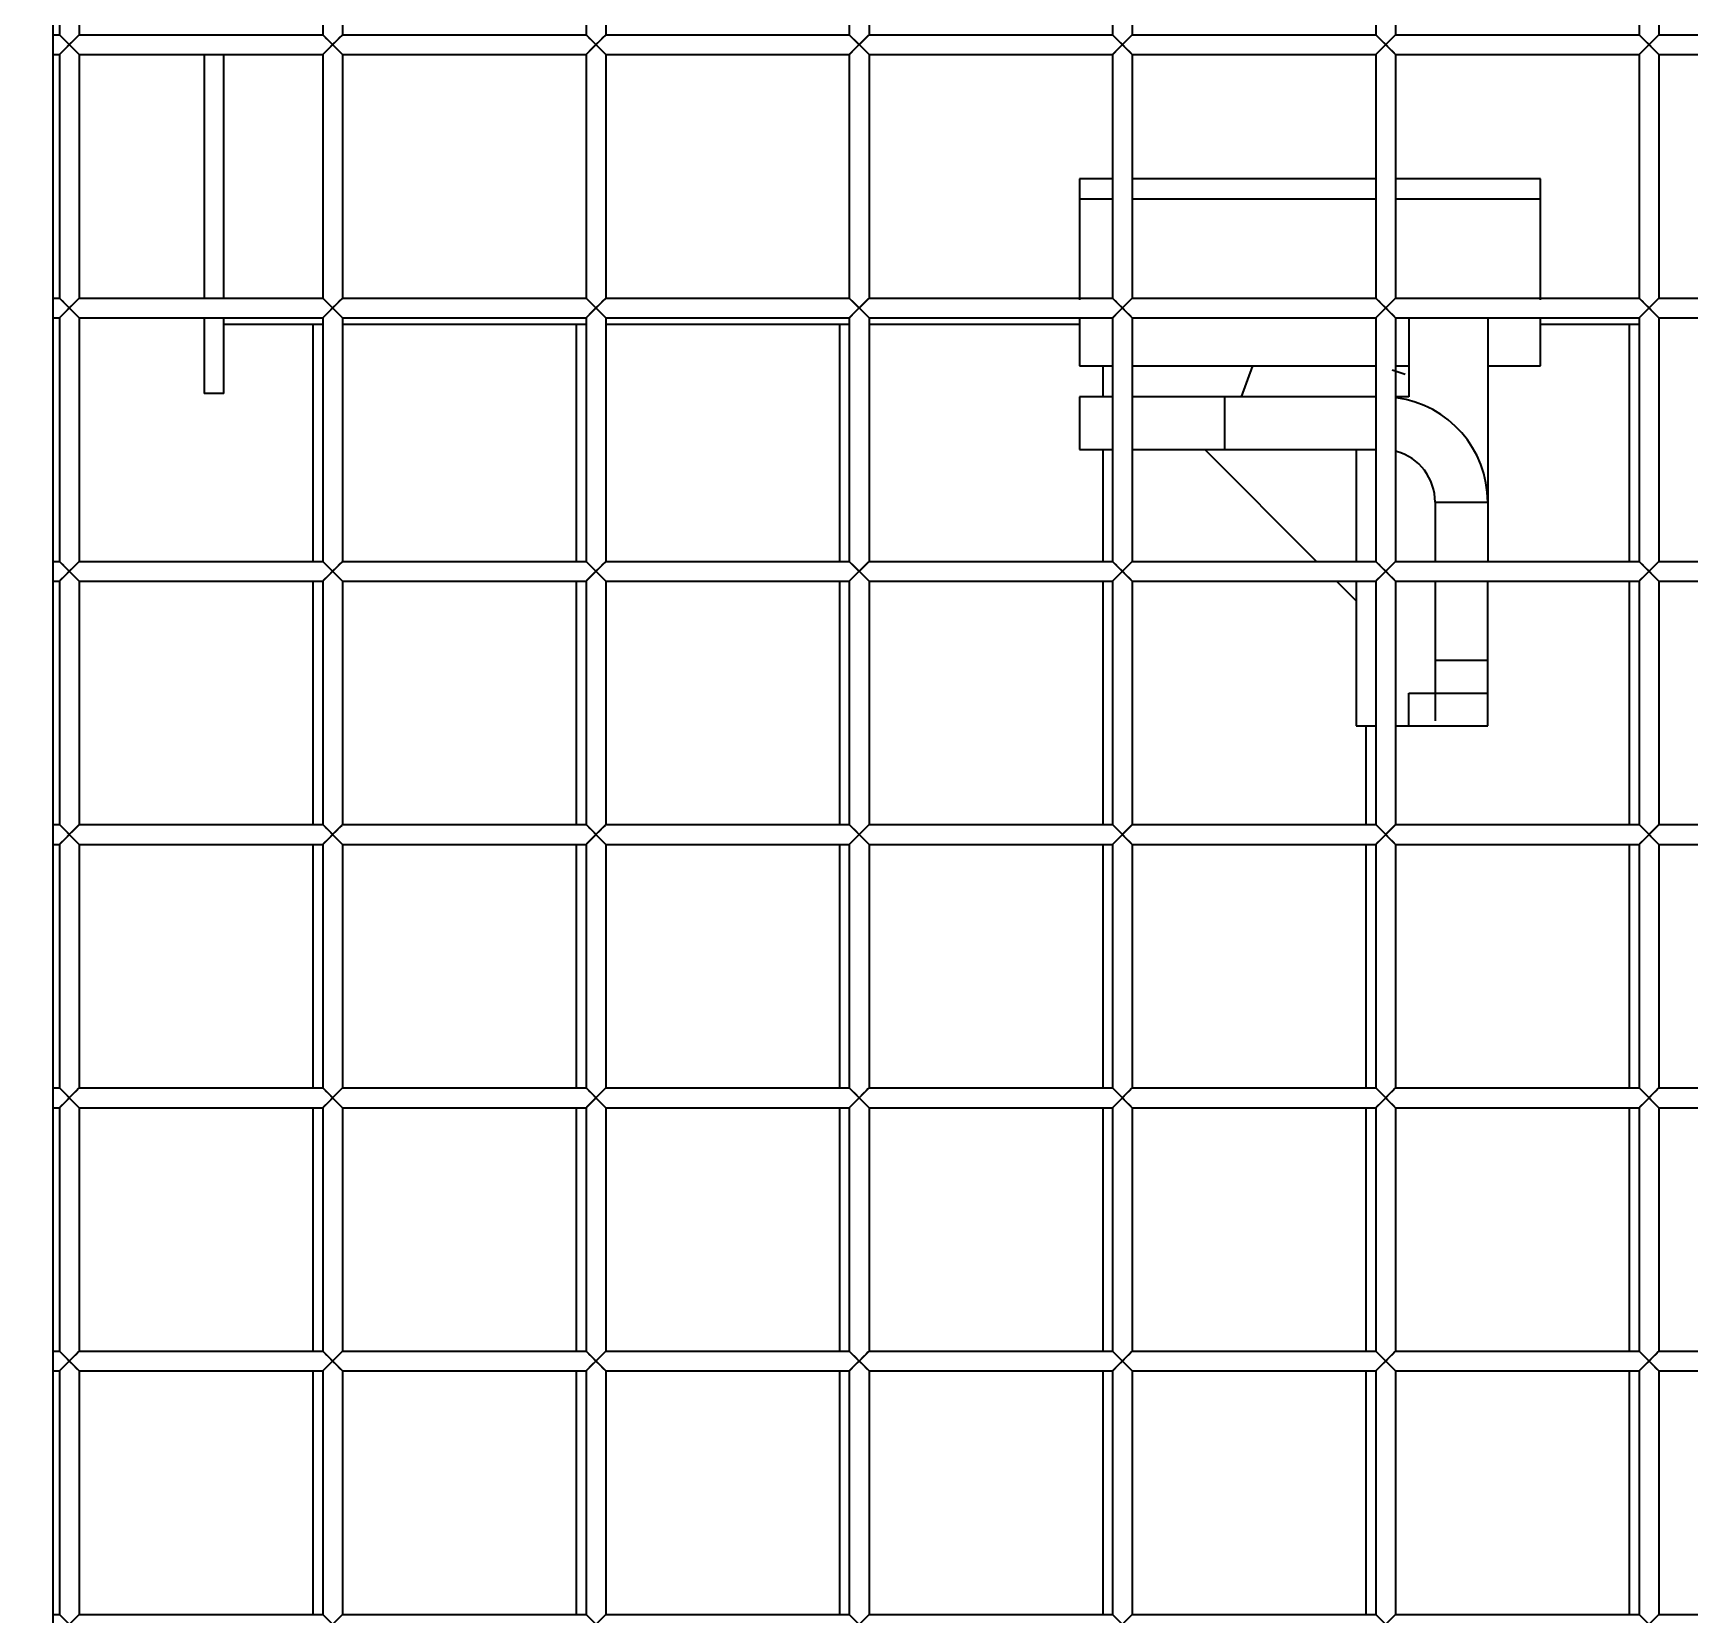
# Model space of a CAD drawing. Header units: millimetres. Extents: x 32496 to 166256, y 3504 to 23939.
# Drawn here: x 144017.2 to 144268.9, y 12844.8 to 13085.1 of the extents above; entities that cross this region are included whole.
import ezdxf

# ---------------------------------------------------------------- set-up
doc = ezdxf.new("R2010")
doc.units = ezdxf.units.MM
doc.layers.get('0').update_dxf_attribs({"lineweight": 35})
doc.layers.add('THICK', color=7, linetype='Continuous', lineweight=0)
doc.styles.add('TH_GBDIM', font='仿宋_GB2312.ttf', dxfattribs={"width": 0.8})
doc.dimstyles.new('TH_GBDIM', dxfattribs={"dimscale": 42, "dimtxt": 3, "dimasz": 3, "dimexe": 1.2, "dimexo": 0, "dimgap": 1, "dimtad": 1, "dimdec": 1, "dimdsep": 46, "dimtxsty": 'TH_GBDIM', "dimcen": 2.5, "dimdle": 252, "dimclrd": 4, "dimclre": 4, "dimclrt": 3, "dimadec": 0, "dimazin": 2, "dimtfac": 0.714286, "dimtdec": 1, "dimtmove": 0, "dimatfit": 3, "dimfxl": 1, "dimtolj": 1, "dimarcsym": 0})

# ---------------------------------------------------------------- blocks, each defined once
blk = doc.blocks.new('8-1250')
at = {"linetype": 'Continuous'}
for p, q in [((-4535.13, -33784.79), (-4535.13, -33821.79)), ((-4532.13, -33784.79), (-4532.13, -33821.79)), ((-4495.13, -33784.79), (-4495.13, -33821.79)), ((-4492.13, -33784.79), (-4492.13, -33821.79)), ((-4455.13, -33784.79), (-4455.13, -33821.79)), ((-4452.13, -33784.79), (-4452.13, -33821.79)), ((-4415.13, -33784.79), (-4415.13, -33821.79)), ((-4412.13, -33784.79), (-4412.13, -33821.79)), ((-4375.13, -33784.79), (-4375.13, -33821.79)), ((-4372.13, -33784.79), (-4372.13, -33821.79)), ((-4335.13, -33784.79), (-4335.13, -33821.79)), ((-4332.13, -33784.79), (-4332.13, -33821.79)), ((-4572.13, -33788.78), (-4572.13, -33821.79)), ((-4576.13, -33789.43), (-4576.13, -34414.79)), ((-4575.13, -33789.27), (-4575.13, -33821.79)), ((-4576.13, -33821.79), (-4575.13, -33821.79)), ((-4572.13, -33824.79), (-4575.13, -33821.79)), ((-4575.13, -33824.79), (-4572.13, -33821.79)), ((-4575.01, -33824.67), (-4574.22, -33823.88)), ((-4574.22, -33823.88), (-4573.63, -33823.29)), ((-4572.13, -33821.79), (-4535.13, -33821.79)), ((-4532.13, -33824.79), (-4535.13, -33821.79)), ((-4535.13, -33824.79), (-4532.13, -33821.79)), ((-4535.01, -33824.67), (-4534.22, -33823.88)), ((-4534.22, -33823.88), (-4533.63, -33823.29)), ((-4532.13, -33821.79), (-4495.13, -33821.79)), ((-4492.13, -33824.79), (-4495.13, -33821.79)), ((-4495.13, -33824.79), (-4492.13, -33821.79)), ((-4495.01, -33824.67), (-4494.22, -33823.88)), ((-4494.22, -33823.88), (-4493.63, -33823.29)), ((-4492.13, -33821.79), (-4455.13, -33821.79)), ((-4452.13, -33824.79), (-4455.13, -33821.79)), ((-4455.13, -33824.79), (-4452.13, -33821.79)), ((-4455.01, -33824.67), (-4454.22, -33823.88)), ((-4454.22, -33823.88), (-4453.63, -33823.29)), ((-4452.13, -33821.79), (-4415.13, -33821.79)), ((-4412.13, -33824.79), (-4415.13, -33821.79)), ((-4415.13, -33824.79), (-4412.13, -33821.79)), ((-4415.01, -33824.67), (-4414.22, -33823.88)), ((-4414.22, -33823.88), (-4413.63, -33823.29)), ((-4412.13, -33821.79), (-4375.13, -33821.79)), ((-4372.13, -33824.79), (-4375.13, -33821.79)), ((-4375.13, -33824.79), (-4372.13, -33821.79)), ((-4375.01, -33824.67), (-4374.22, -33823.88)), ((-4374.22, -33823.88), (-4373.63, -33823.29)), ((-4372.13, -33821.79), (-4335.13, -33821.79)), ((-4332.13, -33824.79), (-4335.13, -33821.79)), ((-4335.13, -33824.79), (-4332.13, -33821.79)), ((-4335.01, -33824.67), (-4334.22, -33823.88)), ((-4334.22, -33823.88), (-4333.63, -33823.29)), ((-4332.13, -33821.79), (-4295.13, -33821.79)), ((-4576.13, -33824.79), (-4575.13, -33824.79)), ((-4575.13, -33824.79), (-4575.13, -33861.79)), ((-4572.13, -33824.79), (-4572.13, -33861.79)), ((-4572.13, -33824.79), (-4535.13, -33824.79)), ((-4553.13, -33824.79), (-4553.13, -33861.79)), ((-4550.13, -33861.79), (-4550.13, -33824.79)), ((-4535.13, -33824.79), (-4535.13, -33861.79)), ((-4532.13, -33824.79), (-4532.13, -33861.79)), ((-4532.13, -33824.79), (-4495.13, -33824.79)), ((-4495.13, -33824.79), (-4495.13, -33861.79)), ((-4492.13, -33824.79), (-4492.13, -33861.79)), ((-4492.13, -33824.79), (-4455.13, -33824.79)), ((-4455.13, -33824.79), (-4455.13, -33861.79)), ((-4452.13, -33824.79), (-4452.13, -33861.79)), ((-4452.13, -33824.79), (-4415.13, -33824.79)), ((-4415.13, -33824.79), (-4415.13, -33861.79)), ((-4412.13, -33824.79), (-4412.13, -33861.79)), ((-4412.13, -33824.79), (-4375.13, -33824.79)), ((-4375.13, -33824.79), (-4375.13, -33861.79)), ((-4372.13, -33824.79), (-4372.13, -33861.79)), ((-4372.13, -33824.79), (-4335.13, -33824.79)), ((-4335.13, -33824.79), (-4335.13, -33861.79)), ((-4332.13, -33824.79), (-4332.13, -33861.79)), ((-4332.13, -33824.79), (-4295.13, -33824.79)), ((-4420.13, -33843.69), (-4420.13, -33862.04)), ((-4415.13, -33843.69), (-4420.13, -33843.69)), ((-4375.13, -33843.69), (-4412.13, -33843.69)), ((-4350.13, -33843.69), (-4372.13, -33843.69)), ((-4350.13, -33862.04), (-4350.13, -33843.69)), ((-4420.13, -33846.69), (-4415.13, -33846.69)), ((-4412.13, -33846.69), (-4375.13, -33846.69)), ((-4372.13, -33846.69), (-4350.13, -33846.69)), ((-4576.13, -33861.79), (-4575.13, -33861.79)), ((-4572.13, -33864.79), (-4575.13, -33861.79)), ((-4575.13, -33864.79), (-4572.13, -33861.79)), ((-4572.13, -33861.79), (-4535.13, -33861.79)), ((-4532.13, -33864.79), (-4535.13, -33861.79)), ((-4535.13, -33864.79), (-4532.13, -33861.79)), ((-4532.13, -33861.79), (-4495.13, -33861.79)), ((-4492.13, -33864.79), (-4495.13, -33861.79)), ((-4495.13, -33864.79), (-4492.13, -33861.79)), ((-4492.13, -33861.79), (-4455.13, -33861.79)), ((-4452.13, -33864.79), (-4455.13, -33861.79)), ((-4455.13, -33864.79), (-4452.13, -33861.79)), ((-4452.13, -33861.79), (-4415.13, -33861.79)), ((-4412.13, -33864.79), (-4415.13, -33861.79)), ((-4415.13, -33864.79), (-4412.13, -33861.79)), ((-4412.13, -33861.79), (-4375.13, -33861.79)), ((-4372.13, -33864.79), (-4375.13, -33861.79)), ((-4375.13, -33864.79), (-4372.13, -33861.79)), ((-4372.13, -33861.79), (-4335.13, -33861.79)), ((-4332.13, -33864.79), (-4335.13, -33861.79)), ((-4335.13, -33864.79), (-4332.13, -33861.79)), ((-4332.13, -33861.79), (-4295.13, -33861.79)), ((-4575.01, -33864.67), (-4574.22, -33863.88)), ((-4574.22, -33863.88), (-4573.63, -33863.29)), ((-4535.01, -33864.67), (-4534.22, -33863.88)), ((-4534.22, -33863.88), (-4533.63, -33863.29)), ((-4495.01, -33864.67), (-4494.22, -33863.88)), ((-4494.22, -33863.88), (-4493.63, -33863.29)), ((-4455.01, -33864.67), (-4454.22, -33863.88)), ((-4454.22, -33863.88), (-4453.63, -33863.29)), ((-4415.01, -33864.67), (-4414.22, -33863.88)), ((-4414.22, -33863.88), (-4413.63, -33863.29)), ((-4375.01, -33864.67), (-4374.22, -33863.88)), ((-4374.22, -33863.88), (-4373.63, -33863.29)), ((-4335.01, -33864.67), (-4334.22, -33863.88)), ((-4334.22, -33863.88), (-4333.63, -33863.29)), ((-4576.13, -33864.79), (-4575.13, -33864.79)), ((-4575.13, -33864.79), (-4575.13, -33901.79)), ((-4572.13, -33864.79), (-4572.13, -33901.79)), ((-4572.13, -33864.79), (-4535.13, -33864.79)), ((-4553.13, -33864.79), (-4553.13, -33876.29)), ((-4550.13, -33876.29), (-4550.13, -33864.79)), ((-4535.13, -33865.79), (-4550.13, -33865.79)), ((-4536.63, -33865.79), (-4536.63, -33901.79)), ((-4535.13, -33864.79), (-4535.13, -33901.79)), ((-4532.13, -33864.79), (-4532.13, -33901.79)), ((-4532.13, -33864.79), (-4495.13, -33864.79)), ((-4495.13, -33865.79), (-4532.13, -33865.79)), ((-4496.63, -33865.79), (-4496.63, -33901.79)), ((-4495.13, -33864.79), (-4495.13, -33901.79)), ((-4492.13, -33864.79), (-4492.13, -33901.79)), ((-4492.13, -33864.79), (-4455.13, -33864.79)), ((-4455.13, -33865.79), (-4492.13, -33865.79)), ((-4456.63, -33865.79), (-4456.63, -33901.79)), ((-4455.13, -33864.79), (-4455.13, -33901.79)), ((-4452.13, -33864.79), (-4452.13, -33901.79)), ((-4452.13, -33864.79), (-4415.13, -33864.79)), ((-4420.13, -33865.79), (-4452.13, -33865.79)), ((-4420.13, -33864.79), (-4420.13, -33872.09)), ((-4415.13, -33864.79), (-4415.13, -33901.79)), ((-4412.13, -33864.79), (-4412.13, -33901.79)), ((-4412.13, -33864.79), (-4375.13, -33864.79)), ((-4375.13, -33864.79), (-4375.13, -33901.79)), ((-4372.13, -33864.79), (-4372.13, -33901.79)), ((-4372.13, -33864.79), (-4335.13, -33864.79)), ((-4370.13, -33864.79), (-4370.13, -33876.79)), ((-4358.13, -33864.79), (-4358.13, -33901.79)), ((-4350.13, -33872.09), (-4350.13, -33864.79)), ((-4335.13, -33865.79), (-4350.13, -33865.79)), ((-4336.63, -33865.79), (-4336.63, -33901.79)), ((-4335.13, -33864.79), (-4335.13, -33901.79)), ((-4332.13, -33864.79), (-4332.13, -33901.79)), ((-4332.13, -33864.79), (-4295.13, -33864.79)), ((-4420.13, -33872.09), (-4415.13, -33872.09)), ((-4416.63, -33872.09), (-4416.63, -33876.79)), ((-4412.13, -33872.09), (-4375.13, -33872.09)), ((-4395.55, -33876.79), (-4393.84, -33872.09)), ((-4372.63, -33872.67), (-4370.7, -33873.37)), ((-4372.13, -33872.09), (-4370.13, -33872.09)), ((-4358.13, -33872.09), (-4350.13, -33872.09)), ((-4550.13, -33876.29), (-4553.13, -33876.29)), ((-4420.13, -33876.79), (-4420.13, -33884.79)), ((-4415.13, -33876.79), (-4420.13, -33876.79)), ((-4375.13, -33876.79), (-4412.13, -33876.79)), ((-4398.13, -33876.79), (-4398.13, -33884.79)), ((-4370.13, -33876.79), (-4372.13, -33876.79)), ((-4420.13, -33884.79), (-4415.13, -33884.79)), ((-4416.63, -33884.79), (-4416.63, -33901.79)), ((-4412.13, -33884.79), (-4375.13, -33884.79)), ((-4384.13, -33901.79), (-4401.13, -33884.79)), ((-4378.13, -33884.79), (-4378.13, -33901.79)), ((-4366.13, -33892.79), (-4366.13, -33901.79)), ((-4366.13, -33892.79), (-4358.13, -33892.79)), ((-4576.13, -33901.79), (-4575.13, -33901.79)), ((-4572.13, -33904.79), (-4575.13, -33901.79)), ((-4575.13, -33904.79), (-4572.13, -33901.79)), ((-4572.13, -33901.79), (-4535.13, -33901.79)), ((-4532.13, -33904.79), (-4535.13, -33901.79)), ((-4535.13, -33904.79), (-4532.13, -33901.79)), ((-4532.13, -33901.79), (-4495.13, -33901.79)), ((-4492.13, -33904.79), (-4495.13, -33901.79)), ((-4495.13, -33904.79), (-4492.13, -33901.79)), ((-4492.13, -33901.79), (-4455.13, -33901.79)), ((-4452.13, -33904.79), (-4455.13, -33901.79)), ((-4455.13, -33904.79), (-4452.13, -33901.79)), ((-4452.13, -33901.79), (-4415.13, -33901.79)), ((-4412.13, -33904.79), (-4415.13, -33901.79)), ((-4415.13, -33904.79), (-4412.13, -33901.79)), ((-4412.13, -33901.79), (-4375.13, -33901.79)), ((-4372.13, -33904.79), (-4375.13, -33901.79)), ((-4375.13, -33904.79), (-4372.13, -33901.79)), ((-4372.13, -33901.79), (-4335.13, -33901.79)), ((-4332.13, -33904.79), (-4335.13, -33901.79)), ((-4335.13, -33904.79), (-4332.13, -33901.79)), ((-4332.13, -33901.79), (-4295.13, -33901.79)), ((-4575.01, -33904.67), (-4574.22, -33903.88)), ((-4574.22, -33903.88), (-4573.63, -33903.29)), ((-4535.01, -33904.67), (-4534.22, -33903.88)), ((-4534.22, -33903.88), (-4533.63, -33903.29)), ((-4495.01, -33904.67), (-4494.22, -33903.88)), ((-4494.22, -33903.88), (-4493.63, -33903.29)), ((-4455.01, -33904.67), (-4454.22, -33903.88)), ((-4454.22, -33903.88), (-4453.63, -33903.29)), ((-4415.01, -33904.67), (-4414.22, -33903.88)), ((-4414.22, -33903.88), (-4413.63, -33903.29)), ((-4375.01, -33904.67), (-4374.22, -33903.88)), ((-4374.22, -33903.88), (-4373.63, -33903.29)), ((-4335.01, -33904.67), (-4334.22, -33903.88)), ((-4334.22, -33903.88), (-4333.63, -33903.29)), ((-4576.13, -33904.79), (-4575.13, -33904.79)), ((-4575.13, -33904.79), (-4575.13, -33941.79)), ((-4572.13, -33904.79), (-4572.13, -33941.79)), ((-4572.13, -33904.79), (-4535.13, -33904.79)), ((-4536.63, -33904.79), (-4536.63, -33941.79)), ((-4535.13, -33904.79), (-4535.13, -33941.79)), ((-4532.13, -33904.79), (-4532.13, -33941.79)), ((-4532.13, -33904.79), (-4495.13, -33904.79)), ((-4496.63, -33904.79), (-4496.63, -33941.79)), ((-4495.13, -33904.79), (-4495.13, -33941.79)), ((-4492.13, -33904.79), (-4492.13, -33941.79)), ((-4492.13, -33904.79), (-4455.13, -33904.79)), ((-4456.63, -33904.79), (-4456.63, -33941.79)), ((-4455.13, -33904.79), (-4455.13, -33941.79)), ((-4452.13, -33904.79), (-4452.13, -33941.79)), ((-4452.13, -33904.79), (-4415.13, -33904.79)), ((-4416.63, -33904.79), (-4416.63, -33941.79)), ((-4415.13, -33904.79), (-4415.13, -33941.79)), ((-4412.13, -33904.79), (-4412.13, -33941.79)), ((-4412.13, -33904.79), (-4375.13, -33904.79)), ((-4378.13, -33907.79), (-4381.13, -33904.79)), ((-4378.13, -33904.79), (-4378.13, -33926.79)), ((-4375.13, -33904.79), (-4375.13, -33941.79)), ((-4372.13, -33904.79), (-4372.13, -33941.79)), ((-4372.13, -33904.79), (-4335.13, -33904.79)), ((-4366.13, -33904.79), (-4366.13, -33926.02)), ((-4358.13, -33926.79), (-4358.13, -33904.79)), ((-4336.63, -33904.79), (-4336.63, -33941.79)), ((-4335.13, -33904.79), (-4335.13, -33941.79)), ((-4332.13, -33904.79), (-4332.13, -33941.79)), ((-4332.13, -33904.79), (-4295.13, -33904.79)), ((-4366.13, -33916.79), (-4358.13, -33916.79)), ((-4370.13, -33926.79), (-4370.13, -33921.79)), ((-4370.13, -33921.79), (-4358.13, -33921.79)), ((-4378.13, -33926.79), (-4375.13, -33926.79)), ((-4376.63, -33926.79), (-4376.63, -33941.79)), ((-4372.13, -33926.79), (-4358.13, -33926.79)), ((-4576.13, -33941.79), (-4575.13, -33941.79)), ((-4572.13, -33944.79), (-4575.13, -33941.79)), ((-4575.13, -33944.79), (-4572.13, -33941.79)), ((-4572.13, -33941.79), (-4535.13, -33941.79)), ((-4532.13, -33944.79), (-4535.13, -33941.79)), ((-4535.13, -33944.79), (-4532.13, -33941.79)), ((-4532.13, -33941.79), (-4495.13, -33941.79)), ((-4492.13, -33944.79), (-4495.13, -33941.79)), ((-4495.13, -33944.79), (-4492.13, -33941.79)), ((-4492.13, -33941.79), (-4455.13, -33941.79)), ((-4452.13, -33944.79), (-4455.13, -33941.79)), ((-4455.13, -33944.79), (-4452.13, -33941.79)), ((-4452.13, -33941.79), (-4415.13, -33941.79)), ((-4412.13, -33944.79), (-4415.13, -33941.79)), ((-4415.13, -33944.79), (-4412.13, -33941.79)), ((-4412.13, -33941.79), (-4375.13, -33941.79)), ((-4372.13, -33944.79), (-4375.13, -33941.79)), ((-4375.13, -33944.79), (-4372.13, -33941.79)), ((-4372.13, -33941.79), (-4335.13, -33941.79)), ((-4332.13, -33944.79), (-4335.13, -33941.79)), ((-4335.13, -33944.79), (-4332.13, -33941.79)), ((-4332.13, -33941.79), (-4295.13, -33941.79)), ((-4576.13, -33944.79), (-4575.13, -33944.79)), ((-4575.13, -33944.79), (-4575.13, -33981.79)), ((-4575.01, -33944.67), (-4574.22, -33943.88)), ((-4574.22, -33943.88), (-4573.63, -33943.29)), ((-4572.13, -33944.79), (-4572.13, -33981.79)), ((-4572.13, -33944.79), (-4535.13, -33944.79)), ((-4536.63, -33944.79), (-4536.63, -33981.79)), ((-4535.13, -33944.79), (-4535.13, -33981.79)), ((-4535.01, -33944.67), (-4534.22, -33943.88)), ((-4534.22, -33943.88), (-4533.63, -33943.29)), ((-4532.13, -33944.79), (-4532.13, -33981.79)), ((-4532.13, -33944.79), (-4495.13, -33944.79)), ((-4496.63, -33944.79), (-4496.63, -33981.79)), ((-4495.13, -33944.79), (-4495.13, -33981.79)), ((-4495.01, -33944.67), (-4494.22, -33943.88)), ((-4494.22, -33943.88), (-4493.63, -33943.29)), ((-4492.13, -33944.79), (-4492.13, -33981.79)), ((-4492.13, -33944.79), (-4455.13, -33944.79)), ((-4456.63, -33944.79), (-4456.63, -33981.79)), ((-4455.13, -33944.79), (-4455.13, -33981.79)), ((-4455.01, -33944.67), (-4454.22, -33943.88)), ((-4454.22, -33943.88), (-4453.63, -33943.29)), ((-4452.13, -33944.79), (-4452.13, -33981.79)), ((-4452.13, -33944.79), (-4415.13, -33944.79)), ((-4416.63, -33944.79), (-4416.63, -33981.79)), ((-4415.13, -33944.79), (-4415.13, -33981.79)), ((-4415.01, -33944.67), (-4414.22, -33943.88)), ((-4414.22, -33943.88), (-4413.63, -33943.29)), ((-4412.13, -33944.79), (-4412.13, -33981.79)), ((-4412.13, -33944.79), (-4375.13, -33944.79)), ((-4376.63, -33944.79), (-4376.63, -33981.79)), ((-4375.13, -33944.79), (-4375.13, -33981.79)), ((-4375.01, -33944.67), (-4374.22, -33943.88)), ((-4374.22, -33943.88), (-4373.63, -33943.29)), ((-4372.13, -33944.79), (-4372.13, -33981.79)), ((-4372.13, -33944.79), (-4335.13, -33944.79)), ((-4336.63, -33944.79), (-4336.63, -33981.79)), ((-4335.13, -33944.79), (-4335.13, -33981.79)), ((-4335.01, -33944.67), (-4334.22, -33943.88)), ((-4334.22, -33943.88), (-4333.63, -33943.29)), ((-4332.13, -33944.79), (-4332.13, -33981.79)), ((-4332.13, -33944.79), (-4295.13, -33944.79)), ((-4576.13, -33981.79), (-4575.13, -33981.79)), ((-4572.13, -33984.79), (-4575.13, -33981.79)), ((-4575.13, -33984.79), (-4572.13, -33981.79)), ((-4572.13, -33981.79), (-4535.13, -33981.79)), ((-4532.13, -33984.79), (-4535.13, -33981.79)), ((-4535.13, -33984.79), (-4532.13, -33981.79)), ((-4532.13, -33981.79), (-4495.13, -33981.79)), ((-4492.13, -33984.79), (-4495.13, -33981.79)), ((-4495.13, -33984.79), (-4492.13, -33981.79)), ((-4492.13, -33981.79), (-4455.13, -33981.79)), ((-4452.13, -33984.79), (-4455.13, -33981.79)), ((-4455.13, -33984.79), (-4452.13, -33981.79)), ((-4452.13, -33981.79), (-4415.13, -33981.79)), ((-4412.13, -33984.79), (-4415.13, -33981.79)), ((-4415.13, -33984.79), (-4412.13, -33981.79)), ((-4412.13, -33981.79), (-4375.13, -33981.79)), ((-4372.13, -33984.79), (-4375.13, -33981.79)), ((-4375.13, -33984.79), (-4372.13, -33981.79)), ((-4372.13, -33981.79), (-4335.13, -33981.79)), ((-4332.13, -33984.79), (-4335.13, -33981.79)), ((-4335.13, -33984.79), (-4332.13, -33981.79)), ((-4332.13, -33981.79), (-4295.13, -33981.79)), ((-4576.13, -33984.79), (-4575.13, -33984.79)), ((-4575.13, -33984.79), (-4575.13, -34021.79)), ((-4575.01, -33984.67), (-4574.22, -33983.88)), ((-4574.22, -33983.88), (-4573.63, -33983.29)), ((-4572.13, -33984.79), (-4572.13, -34021.79)), ((-4572.13, -33984.79), (-4535.13, -33984.79)), ((-4536.63, -33984.79), (-4536.63, -34021.79)), ((-4535.13, -33984.79), (-4535.13, -34021.79)), ((-4535.01, -33984.67), (-4534.22, -33983.88)), ((-4534.22, -33983.88), (-4533.63, -33983.29)), ((-4532.13, -33984.79), (-4532.13, -34021.79)), ((-4532.13, -33984.79), (-4495.13, -33984.79)), ((-4496.63, -33984.79), (-4496.63, -34021.79)), ((-4495.13, -33984.79), (-4495.13, -34021.79)), ((-4495.01, -33984.67), (-4494.22, -33983.88)), ((-4494.22, -33983.88), (-4493.63, -33983.29)), ((-4492.13, -33984.79), (-4492.13, -34021.79)), ((-4492.13, -33984.79), (-4455.13, -33984.79)), ((-4456.63, -33984.79), (-4456.63, -34021.79)), ((-4455.13, -33984.79), (-4455.13, -34021.79)), ((-4455.01, -33984.67), (-4454.22, -33983.88)), ((-4454.22, -33983.88), (-4453.63, -33983.29)), ((-4452.13, -33984.79), (-4452.13, -34021.79)), ((-4452.13, -33984.79), (-4415.13, -33984.79)), ((-4416.63, -33984.79), (-4416.63, -34021.79)), ((-4415.13, -33984.79), (-4415.13, -34021.79)), ((-4415.01, -33984.67), (-4414.22, -33983.88)), ((-4414.22, -33983.88), (-4413.63, -33983.29)), ((-4412.13, -33984.79), (-4412.13, -34021.79)), ((-4412.13, -33984.79), (-4375.13, -33984.79)), ((-4376.63, -33984.79), (-4376.63, -34021.79)), ((-4375.13, -33984.79), (-4375.13, -34021.79)), ((-4375.01, -33984.67), (-4374.22, -33983.88)), ((-4374.22, -33983.88), (-4373.63, -33983.29)), ((-4372.13, -33984.79), (-4372.13, -34021.79)), ((-4372.13, -33984.79), (-4335.13, -33984.79)), ((-4336.63, -33984.79), (-4336.63, -34021.79)), ((-4335.13, -33984.79), (-4335.13, -34021.79)), ((-4335.01, -33984.67), (-4334.22, -33983.88)), ((-4334.22, -33983.88), (-4333.63, -33983.29)), ((-4332.13, -33984.79), (-4332.13, -34021.79)), ((-4332.13, -33984.79), (-4295.13, -33984.79)), ((-4576.13, -34021.79), (-4575.13, -34021.79)), ((-4572.13, -34024.79), (-4575.13, -34021.79)), ((-4575.13, -34024.79), (-4572.13, -34021.79)), ((-4572.13, -34021.79), (-4535.13, -34021.79)), ((-4532.13, -34024.79), (-4535.13, -34021.79)), ((-4535.13, -34024.79), (-4532.13, -34021.79)), ((-4532.13, -34021.79), (-4495.13, -34021.79)), ((-4492.13, -34024.79), (-4495.13, -34021.79)), ((-4495.13, -34024.79), (-4492.13, -34021.79)), ((-4492.13, -34021.79), (-4455.13, -34021.79)), ((-4452.13, -34024.79), (-4455.13, -34021.79)), ((-4455.13, -34024.79), (-4452.13, -34021.79)), ((-4452.13, -34021.79), (-4415.13, -34021.79)), ((-4412.13, -34024.79), (-4415.13, -34021.79)), ((-4415.13, -34024.79), (-4412.13, -34021.79)), ((-4412.13, -34021.79), (-4375.13, -34021.79)), ((-4372.13, -34024.79), (-4375.13, -34021.79)), ((-4375.13, -34024.79), (-4372.13, -34021.79)), ((-4372.13, -34021.79), (-4335.13, -34021.79)), ((-4332.13, -34024.79), (-4335.13, -34021.79)), ((-4335.13, -34024.79), (-4332.13, -34021.79)), ((-4332.13, -34021.79), (-4295.13, -34021.79)), ((-4576.13, -34024.79), (-4575.13, -34024.79)), ((-4575.13, -34024.79), (-4575.13, -34061.79)), ((-4575.01, -34024.67), (-4574.22, -34023.88)), ((-4574.22, -34023.88), (-4573.63, -34023.29)), ((-4572.13, -34024.79), (-4572.13, -34061.79)), ((-4572.13, -34024.79), (-4535.13, -34024.79)), ((-4536.63, -34024.79), (-4536.63, -34061.79)), ((-4535.13, -34024.79), (-4535.13, -34061.79)), ((-4535.01, -34024.67), (-4534.22, -34023.88)), ((-4534.22, -34023.88), (-4533.63, -34023.29)), ((-4532.13, -34024.79), (-4532.13, -34061.79)), ((-4532.13, -34024.79), (-4495.13, -34024.79)), ((-4496.63, -34024.79), (-4496.63, -34061.79)), ((-4495.13, -34024.79), (-4495.13, -34061.79)), ((-4495.01, -34024.67), (-4494.22, -34023.88)), ((-4494.22, -34023.88), (-4493.63, -34023.29)), ((-4492.13, -34024.79), (-4492.13, -34061.79)), ((-4492.13, -34024.79), (-4455.13, -34024.79)), ((-4456.63, -34024.79), (-4456.63, -34061.79)), ((-4455.13, -34024.79), (-4455.13, -34061.79)), ((-4455.01, -34024.67), (-4454.22, -34023.88)), ((-4454.22, -34023.88), (-4453.63, -34023.29)), ((-4452.13, -34024.79), (-4452.13, -34061.79)), ((-4452.13, -34024.79), (-4415.13, -34024.79)), ((-4416.63, -34024.79), (-4416.63, -34061.79)), ((-4415.13, -34024.79), (-4415.13, -34061.79)), ((-4415.01, -34024.67), (-4414.22, -34023.88)), ((-4414.22, -34023.88), (-4413.63, -34023.29)), ((-4412.13, -34024.79), (-4412.13, -34061.79)), ((-4412.13, -34024.79), (-4375.13, -34024.79)), ((-4376.63, -34024.79), (-4376.63, -34061.79)), ((-4375.13, -34024.79), (-4375.13, -34061.79)), ((-4375.01, -34024.67), (-4374.22, -34023.88)), ((-4374.22, -34023.88), (-4373.63, -34023.29)), ((-4372.13, -34024.79), (-4372.13, -34061.79)), ((-4372.13, -34024.79), (-4335.13, -34024.79)), ((-4336.63, -34024.79), (-4336.63, -34061.79)), ((-4335.13, -34024.79), (-4335.13, -34061.79)), ((-4335.01, -34024.67), (-4334.22, -34023.88)), ((-4334.22, -34023.88), (-4333.63, -34023.29)), ((-4332.13, -34024.79), (-4332.13, -34061.79)), ((-4332.13, -34024.79), (-4295.13, -34024.79)), ((-4576.13, -34061.79), (-4575.13, -34061.79)), ((-4572.13, -34064.79), (-4575.13, -34061.79)), ((-4575.13, -34064.79), (-4572.13, -34061.79)), ((-4572.13, -34061.79), (-4535.13, -34061.79)), ((-4532.13, -34064.79), (-4535.13, -34061.79)), ((-4535.13, -34064.79), (-4532.13, -34061.79)), ((-4532.13, -34061.79), (-4495.13, -34061.79)), ((-4492.13, -34064.79), (-4495.13, -34061.79)), ((-4495.13, -34064.79), (-4492.13, -34061.79)), ((-4492.13, -34061.79), (-4455.13, -34061.79)), ((-4452.13, -34064.79), (-4455.13, -34061.79)), ((-4455.13, -34064.79), (-4452.13, -34061.79)), ((-4452.13, -34061.79), (-4415.13, -34061.79)), ((-4412.13, -34064.79), (-4415.13, -34061.79)), ((-4415.13, -34064.79), (-4412.13, -34061.79)), ((-4412.13, -34061.79), (-4375.13, -34061.79)), ((-4372.13, -34064.79), (-4375.13, -34061.79)), ((-4375.13, -34064.79), (-4372.13, -34061.79)), ((-4372.13, -34061.79), (-4335.13, -34061.79)), ((-4332.13, -34064.79), (-4335.13, -34061.79)), ((-4335.13, -34064.79), (-4332.13, -34061.79)), ((-4332.13, -34061.79), (-4295.13, -34061.79))]:
    blk.add_line(p, q, dxfattribs=at)
for points in [[(-4573.63, -33823.29), (-4574.21, -33822.7), (-4574.69, -33822.23)], [(-4572.24, -33821.9), (-4572.56, -33822.22), (-4573.05, -33822.71), (-4573.63, -33823.29)], [(-4573.63, -33823.29), (-4573.04, -33823.88), (-4572.57, -33824.35), (-4572.13, -33824.79)], [(-4533.63, -33823.29), (-4534.21, -33822.7), (-4534.69, -33822.23)], [(-4532.24, -33821.9), (-4532.56, -33822.22), (-4533.05, -33822.71), (-4533.63, -33823.29)], [(-4533.63, -33823.29), (-4533.04, -33823.88), (-4532.57, -33824.35), (-4532.13, -33824.79)], [(-4493.63, -33823.29), (-4494.21, -33822.7), (-4494.69, -33822.23)], [(-4492.24, -33821.9), (-4492.56, -33822.22), (-4493.05, -33822.71), (-4493.63, -33823.29)], [(-4493.63, -33823.29), (-4493.04, -33823.88), (-4492.57, -33824.35), (-4492.13, -33824.79)], [(-4453.63, -33823.29), (-4454.21, -33822.7), (-4454.69, -33822.23)], [(-4452.24, -33821.9), (-4452.56, -33822.22), (-4453.05, -33822.71), (-4453.63, -33823.29)], [(-4453.63, -33823.29), (-4453.04, -33823.88), (-4452.57, -33824.35), (-4452.13, -33824.79)], [(-4413.63, -33823.29), (-4414.21, -33822.7), (-4414.69, -33822.23)], [(-4412.24, -33821.9), (-4412.56, -33822.22), (-4413.05, -33822.71), (-4413.63, -33823.29)], [(-4413.63, -33823.29), (-4413.04, -33823.88), (-4412.57, -33824.35), (-4412.13, -33824.79)], [(-4373.63, -33823.29), (-4374.21, -33822.7), (-4374.69, -33822.23)], [(-4372.24, -33821.9), (-4372.56, -33822.22), (-4373.05, -33822.71), (-4373.63, -33823.29)], [(-4373.63, -33823.29), (-4373.04, -33823.88), (-4372.57, -33824.35), (-4372.13, -33824.79)], [(-4333.63, -33823.29), (-4334.21, -33822.7), (-4334.69, -33822.23)], [(-4332.24, -33821.9), (-4332.56, -33822.22), (-4333.05, -33822.71), (-4333.63, -33823.29)], [(-4333.63, -33823.29), (-4333.04, -33823.88), (-4332.57, -33824.35), (-4332.13, -33824.79)], [(-4572.24, -33861.9), (-4572.56, -33862.22), (-4573.05, -33862.71), (-4573.63, -33863.29)], [(-4532.24, -33861.9), (-4532.56, -33862.22), (-4533.05, -33862.71), (-4533.63, -33863.29)], [(-4492.24, -33861.9), (-4492.56, -33862.22), (-4493.05, -33862.71), (-4493.63, -33863.29)], [(-4452.24, -33861.9), (-4452.56, -33862.22), (-4453.05, -33862.71), (-4453.63, -33863.29)], [(-4412.24, -33861.9), (-4412.56, -33862.22), (-4413.05, -33862.71), (-4413.63, -33863.29)], [(-4372.24, -33861.9), (-4372.56, -33862.22), (-4373.05, -33862.71), (-4373.63, -33863.29)], [(-4332.24, -33861.9), (-4332.56, -33862.22), (-4333.05, -33862.71), (-4333.63, -33863.29)], [(-4573.63, -33863.29), (-4574.21, -33862.7), (-4574.69, -33862.23)], [(-4573.63, -33863.29), (-4573.04, -33863.88), (-4572.57, -33864.35), (-4572.13, -33864.79)], [(-4533.63, -33863.29), (-4534.21, -33862.7), (-4534.69, -33862.23)], [(-4533.63, -33863.29), (-4533.04, -33863.88), (-4532.57, -33864.35), (-4532.13, -33864.79)], [(-4493.63, -33863.29), (-4494.21, -33862.7), (-4494.69, -33862.23)], [(-4493.63, -33863.29), (-4493.04, -33863.88), (-4492.57, -33864.35), (-4492.13, -33864.79)], [(-4453.63, -33863.29), (-4454.21, -33862.7), (-4454.69, -33862.23)], [(-4453.63, -33863.29), (-4453.04, -33863.88), (-4452.57, -33864.35), (-4452.13, -33864.79)], [(-4413.63, -33863.29), (-4414.21, -33862.7), (-4414.69, -33862.23)], [(-4413.63, -33863.29), (-4413.04, -33863.88), (-4412.57, -33864.35), (-4412.13, -33864.79)], [(-4373.63, -33863.29), (-4374.21, -33862.7), (-4374.69, -33862.23)], [(-4373.63, -33863.29), (-4373.04, -33863.88), (-4372.57, -33864.35), (-4372.13, -33864.79)], [(-4333.63, -33863.29), (-4334.21, -33862.7), (-4334.69, -33862.23)], [(-4333.63, -33863.29), (-4333.04, -33863.88), (-4332.57, -33864.35), (-4332.13, -33864.79)], [(-4573.63, -33903.29), (-4574.21, -33902.7), (-4574.69, -33902.23)], [(-4572.24, -33901.9), (-4572.56, -33902.22), (-4573.05, -33902.71), (-4573.63, -33903.29)], [(-4533.63, -33903.29), (-4534.21, -33902.7), (-4534.69, -33902.23)], [(-4532.24, -33901.9), (-4532.56, -33902.22), (-4533.05, -33902.71), (-4533.63, -33903.29)], [(-4493.63, -33903.29), (-4494.21, -33902.7), (-4494.69, -33902.23)], [(-4492.24, -33901.9), (-4492.56, -33902.22), (-4493.05, -33902.71), (-4493.63, -33903.29)], [(-4453.63, -33903.29), (-4454.21, -33902.7), (-4454.69, -33902.23)], [(-4452.24, -33901.9), (-4452.56, -33902.22), (-4453.05, -33902.71), (-4453.63, -33903.29)], [(-4413.63, -33903.29), (-4414.21, -33902.7), (-4414.69, -33902.23)], [(-4412.24, -33901.9), (-4412.56, -33902.22), (-4413.05, -33902.71), (-4413.63, -33903.29)], [(-4373.63, -33903.29), (-4374.21, -33902.7), (-4374.69, -33902.23)], [(-4372.24, -33901.9), (-4372.56, -33902.22), (-4373.05, -33902.71), (-4373.63, -33903.29)], [(-4333.63, -33903.29), (-4334.21, -33902.7), (-4334.69, -33902.23)], [(-4332.24, -33901.9), (-4332.56, -33902.22), (-4333.05, -33902.71), (-4333.63, -33903.29)], [(-4573.63, -33903.29), (-4573.04, -33903.88), (-4572.57, -33904.35), (-4572.13, -33904.79)], [(-4533.63, -33903.29), (-4533.04, -33903.88), (-4532.57, -33904.35), (-4532.13, -33904.79)], [(-4493.63, -33903.29), (-4493.04, -33903.88), (-4492.57, -33904.35), (-4492.13, -33904.79)], [(-4453.63, -33903.29), (-4453.04, -33903.88), (-4452.57, -33904.35), (-4452.13, -33904.79)], [(-4413.63, -33903.29), (-4413.04, -33903.88), (-4412.57, -33904.35), (-4412.13, -33904.79)], [(-4373.63, -33903.29), (-4373.04, -33903.88), (-4372.57, -33904.35), (-4372.13, -33904.79)], [(-4333.63, -33903.29), (-4333.04, -33903.88), (-4332.57, -33904.35), (-4332.13, -33904.79)], [(-4573.63, -33943.29), (-4574.21, -33942.7), (-4574.69, -33942.23)], [(-4572.24, -33941.9), (-4572.56, -33942.22), (-4573.05, -33942.71), (-4573.63, -33943.29)], [(-4533.63, -33943.29), (-4534.21, -33942.7), (-4534.69, -33942.23)], [(-4532.24, -33941.9), (-4532.56, -33942.22), (-4533.05, -33942.71), (-4533.63, -33943.29)], [(-4493.63, -33943.29), (-4494.21, -33942.7), (-4494.69, -33942.23)], [(-4492.24, -33941.9), (-4492.56, -33942.22), (-4493.05, -33942.71), (-4493.63, -33943.29)], [(-4453.63, -33943.29), (-4454.21, -33942.7), (-4454.69, -33942.23)], [(-4452.24, -33941.9), (-4452.56, -33942.22), (-4453.05, -33942.71), (-4453.63, -33943.29)], [(-4413.63, -33943.29), (-4414.21, -33942.7), (-4414.69, -33942.23)], [(-4412.24, -33941.9), (-4412.56, -33942.22), (-4413.05, -33942.71), (-4413.63, -33943.29)], [(-4373.63, -33943.29), (-4374.21, -33942.7), (-4374.69, -33942.23)], [(-4372.24, -33941.9), (-4372.56, -33942.22), (-4373.05, -33942.71), (-4373.63, -33943.29)], [(-4333.63, -33943.29), (-4334.21, -33942.7), (-4334.69, -33942.23)], [(-4332.24, -33941.9), (-4332.56, -33942.22), (-4333.05, -33942.71), (-4333.63, -33943.29)], [(-4573.63, -33943.29), (-4573.04, -33943.88), (-4572.57, -33944.35), (-4572.13, -33944.79)], [(-4533.63, -33943.29), (-4533.04, -33943.88), (-4532.57, -33944.35), (-4532.13, -33944.79)], [(-4493.63, -33943.29), (-4493.04, -33943.88), (-4492.57, -33944.35), (-4492.13, -33944.79)], [(-4453.63, -33943.29), (-4453.04, -33943.88), (-4452.57, -33944.35), (-4452.13, -33944.79)], [(-4413.63, -33943.29), (-4413.04, -33943.88), (-4412.57, -33944.35), (-4412.13, -33944.79)], [(-4373.63, -33943.29), (-4373.04, -33943.88), (-4372.57, -33944.35), (-4372.13, -33944.79)], [(-4333.63, -33943.29), (-4333.04, -33943.88), (-4332.57, -33944.35), (-4332.13, -33944.79)], [(-4573.63, -33983.29), (-4574.21, -33982.7), (-4574.69, -33982.23)], [(-4572.24, -33981.9), (-4572.56, -33982.22), (-4573.05, -33982.71), (-4573.63, -33983.29)], [(-4533.63, -33983.29), (-4534.21, -33982.7), (-4534.69, -33982.23)], [(-4532.24, -33981.9), (-4532.56, -33982.22), (-4533.05, -33982.71), (-4533.63, -33983.29)], [(-4493.63, -33983.29), (-4494.21, -33982.7), (-4494.69, -33982.23)], [(-4492.24, -33981.9), (-4492.56, -33982.22), (-4493.05, -33982.71), (-4493.63, -33983.29)], [(-4453.63, -33983.29), (-4454.21, -33982.7), (-4454.69, -33982.23)], [(-4452.24, -33981.9), (-4452.56, -33982.22), (-4453.05, -33982.71), (-4453.63, -33983.29)], [(-4413.63, -33983.29), (-4414.21, -33982.7), (-4414.69, -33982.23)], [(-4412.24, -33981.9), (-4412.56, -33982.22), (-4413.05, -33982.71), (-4413.63, -33983.29)], [(-4373.63, -33983.29), (-4374.21, -33982.7), (-4374.69, -33982.23)], [(-4372.24, -33981.9), (-4372.56, -33982.22), (-4373.05, -33982.71), (-4373.63, -33983.29)], [(-4333.63, -33983.29), (-4334.21, -33982.7), (-4334.69, -33982.23)], [(-4332.24, -33981.9), (-4332.56, -33982.22), (-4333.05, -33982.71), (-4333.63, -33983.29)], [(-4573.63, -33983.29), (-4573.04, -33983.88), (-4572.57, -33984.35), (-4572.13, -33984.79)], [(-4533.63, -33983.29), (-4533.04, -33983.88), (-4532.57, -33984.35), (-4532.13, -33984.79)], [(-4493.63, -33983.29), (-4493.04, -33983.88), (-4492.57, -33984.35), (-4492.13, -33984.79)], [(-4453.63, -33983.29), (-4453.04, -33983.88), (-4452.57, -33984.35), (-4452.13, -33984.79)], [(-4413.63, -33983.29), (-4413.04, -33983.88), (-4412.57, -33984.35), (-4412.13, -33984.79)], [(-4373.63, -33983.29), (-4373.04, -33983.88), (-4372.57, -33984.35), (-4372.13, -33984.79)], [(-4333.63, -33983.29), (-4333.04, -33983.88), (-4332.57, -33984.35), (-4332.13, -33984.79)], [(-4573.63, -34023.29), (-4574.21, -34022.7), (-4574.69, -34022.23)], [(-4572.24, -34021.9), (-4572.56, -34022.22), (-4573.05, -34022.71), (-4573.63, -34023.29)], [(-4533.63, -34023.29), (-4534.21, -34022.7), (-4534.69, -34022.23)], [(-4532.24, -34021.9), (-4532.56, -34022.22), (-4533.05, -34022.71), (-4533.63, -34023.29)], [(-4493.63, -34023.29), (-4494.21, -34022.7), (-4494.69, -34022.23)], [(-4492.24, -34021.9), (-4492.56, -34022.22), (-4493.05, -34022.71), (-4493.63, -34023.29)], [(-4453.63, -34023.29), (-4454.21, -34022.7), (-4454.69, -34022.23)], [(-4452.24, -34021.9), (-4452.56, -34022.22), (-4453.05, -34022.71), (-4453.63, -34023.29)], [(-4413.63, -34023.29), (-4414.21, -34022.7), (-4414.69, -34022.23)], [(-4412.24, -34021.9), (-4412.56, -34022.22), (-4413.05, -34022.71), (-4413.63, -34023.29)], [(-4373.63, -34023.29), (-4374.21, -34022.7), (-4374.69, -34022.23)], [(-4372.24, -34021.9), (-4372.56, -34022.22), (-4373.05, -34022.71), (-4373.63, -34023.29)], [(-4333.63, -34023.29), (-4334.21, -34022.7), (-4334.69, -34022.23)], [(-4332.24, -34021.9), (-4332.56, -34022.22), (-4333.05, -34022.71), (-4333.63, -34023.29)], [(-4573.63, -34023.29), (-4573.04, -34023.88), (-4572.57, -34024.35), (-4572.13, -34024.79)], [(-4533.63, -34023.29), (-4533.04, -34023.88), (-4532.57, -34024.35), (-4532.13, -34024.79)], [(-4493.63, -34023.29), (-4493.04, -34023.88), (-4492.57, -34024.35), (-4492.13, -34024.79)], [(-4453.63, -34023.29), (-4453.04, -34023.88), (-4452.57, -34024.35), (-4452.13, -34024.79)], [(-4413.63, -34023.29), (-4413.04, -34023.88), (-4412.57, -34024.35), (-4412.13, -34024.79)], [(-4373.63, -34023.29), (-4373.04, -34023.88), (-4372.57, -34024.35), (-4372.13, -34024.79)], [(-4333.63, -34023.29), (-4333.04, -34023.88), (-4332.57, -34024.35), (-4332.13, -34024.79)]]:
    blk.add_lwpolyline(points, dxfattribs=at)
for radius, end in [(16, 82.404), (8, 74.4593)]:
    blk.add_arc((-4374.13, -33892.79), radius, 0, end, dxfattribs=at)

msp = doc.modelspace()

# ---------------------------------------------------------------- block references
at = {"color": 6}
msp.add_blockref('8-1250', (148596.331, 46906.597), dxfattribs=at)

# ---------------------------------------------------------------- leaders
at = {"layer": 'THICK', "lineweight": -3}
msp.add_leader([(146450.599, 13213.889), (145599.61, 11716.687), (143661.118, 11716.687)], dimstyle='TH_GBDIM', override={"dimscale": 30, "dimarcsym": 2}, dxfattribs=at)

doc.saveas('drawing.dxf')
